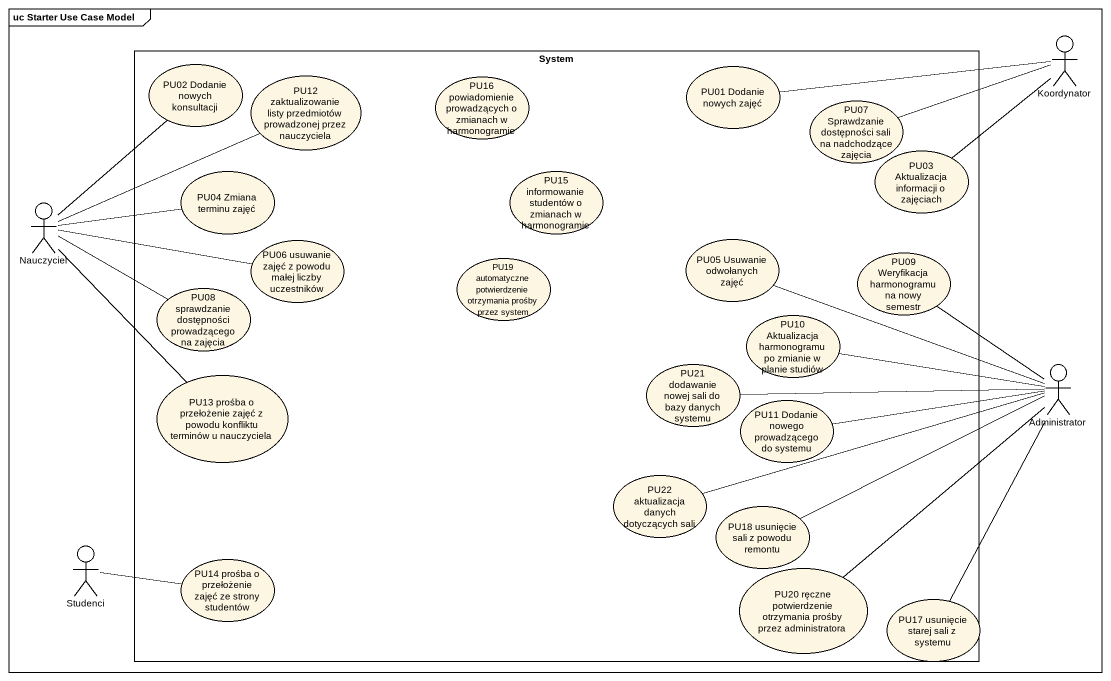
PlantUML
@startuml
mainframe uc Starter Use Case Model
rectangle System {
  usecase "PU02 Dodanie nowych konsultacji" as PU02_Dodanie_nowych
  usecase "PU01 Dodanie nowych zajęć" as PU01_Dodanie_nowych_zajęć
  usecase "PU12 zaktualizowanie listy przedmiotów prowadzonej przez nauczyciela" as PU12_zaktualizowanie_listy
  usecase "PU16 powiadomienie prowadzących o zmianach w harmonogramie" as PU16_powiadomienie
  usecase "PU07 Sprawdzanie dostępności sali na nadchodzące zajęcia" as PU07_Sprawdzanie
  usecase "PU03 Aktualizacja informacji o zajęciach" as PU03_Aktualizacja
  usecase "PU04 Zmiana terminu zajęć" as PU04_Zmiana_terminu_zajęć
  usecase "PU15 informowanie studentów o zmianach w harmonogramie" as PU15_informowanie_studentów
  usecase "PU06 usuwanie zajęć z powodu małej liczby uczestników" as PU06_usuwanie_zajęć_z
  usecase "PU19 automatyczne potwierdzenie otrzymania prośby przez system" as PU19_automatyczne
  usecase "PU05 Usuwanie odwołanych zajęć" as PU05_Usuwanie_odwołanych
  usecase "PU09 Weryfikacja harmonogramu na nowy semestr" as PU09_Weryfikacja
  usecase "PU08 sprawdzanie dostępności prowadzącego na zajęcia" as PU08_sprawdzanie
  usecase "PU10 Aktualizacja harmonogramu po zmianie w planie studiów" as PU10_Aktualizacja
  usecase "PU13 prośba o przełożenie zajęć z powodu konfliktu terminów u nauczyciela" as PU13_prośba_o_przełożenie
  usecase "PU21 dodawanie nowej sali do bazy danych systemu" as PU21_dodawanie_nowej_sali
  usecase "PU11 Dodanie nowego prowadzącego do systemu" as PU11_Dodanie_nowego
  usecase "PU22 aktualizacja danych dotyczących sali" as PU22_aktualizacja_danych
  usecase "PU18 usunięcie sali z powodu remontu" as PU18_usunięcie_sali_z
  usecase "PU14 prośba o przełożenie zajęć ze strony studentów" as PU14_prośba_o_przełożenie
  usecase "PU20 ręczne potwierdzenie otrzymania prośby przez administratora" as PU20_ręczne_potwierdzenie
  usecase "PU17 usunięcie starej sali z systemu" as PU17_usunięcie_starej_sali
}
actor Koordynator
actor Nauczyciel
actor Administrator
actor Studenci
Koordynator -left- PU01_Dodanie_nowych_zajęć
Koordynator -left- PU07_Sprawdzanie
Koordynator -- PU03_Aktualizacja
Nauczyciel -up- PU02_Dodanie_nowych
Nauczyciel -right- PU12_zaktualizowanie_listy
Nauczyciel -right- PU04_Zmiana_terminu_zajęć
Nauczyciel -right- PU06_usuwanie_zajęć_z
Nauczyciel -right- PU08_sprawdzanie
Nauczyciel -- PU13_prośba_o_przełożenie
Administrator -left- PU05_Usuwanie_odwołanych
Administrator -up- PU09_Weryfikacja
Administrator -left- PU10_Aktualizacja
Administrator -left- PU21_dodawanie_nowej_sali
Administrator -left- PU11_Dodanie_nowego
Administrator -left- PU22_aktualizacja_danych
Administrator -left- PU18_usunięcie_sali_z
Administrator -- PU20_ręczne_potwierdzenie
Administrator -- PU17_usunięcie_starej_sali
Studenci -right- PU14_prośba_o_przełożenie
@enduml
